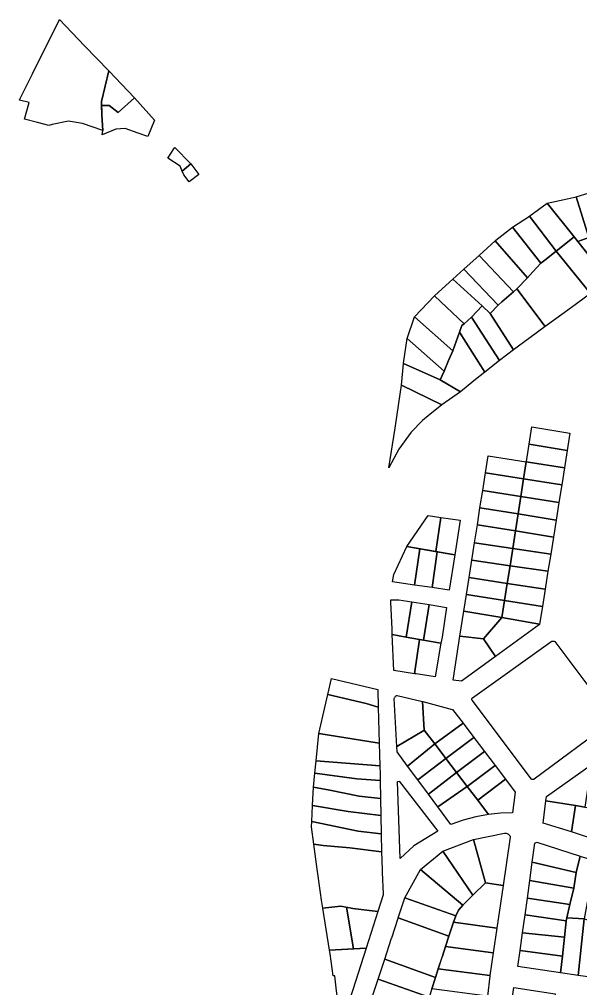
# Model space of a CAD drawing. Header units: millimetres. Extents: x 522658 to 553925, y 7796479 to 7820139.
# Drawn here: x 540712 to 541033, y 7805897 to 7806450 of the extents above; entities that cross this region are included whole.
import ezdxf

# ---------------------------------------------------------------- set-up
doc = ezdxf.new("R2010")
doc.units = ezdxf.units.MM
doc.layers.add('ZONA RESIDENCIAL 2 (ZR_2)', color=2, linetype='Continuous')

msp = doc.modelspace()

# ---------------------------------------------------------------- linework, layer by layer
at = {"layer": 'ZONA RESIDENCIAL 2 (ZR_2)'}
for points in [[(540759.2, 7806395.56), (540759.76, 7806386.51), (540748.25, 7806390.44), (540740.3, 7806391.94), (540730.87, 7806390.01), (540728.96, 7806389.38), (540722.49, 7806391.07), (540715.1, 7806393), (540717.84, 7806402.47), (540712.22, 7806403.94), (540712.5, 7806404.5), (540719.62, 7806418.85), (540735.04, 7806449.95), (540749.43, 7806434.94), (540763.28, 7806420.5), (540759, 7806403.02), (540759.2, 7806395.56)], [(540777.93, 7806405.22), (540768.51, 7806396.87), (540763.48, 7806400.77), (540759.06, 7806400.87), (540759, 7806403.02), (540763.28, 7806420.5), (540777.93, 7806405.22)], [(540789.28, 7806392.48), (540785.54, 7806383.11), (540780.05, 7806385), (540772.58, 7806387.64), (540767.22, 7806387.38), (540759.48, 7806384), (540759.76, 7806386.51), (540759.2, 7806395.56), (540759.06, 7806400.87), (540763.48, 7806400.77), (540768.51, 7806396.87), (540777.93, 7806405.22), (540789.28, 7806392.48)], [(540810.07, 7806367.44), (540805.16, 7806363.35), (540803.95, 7806366.11), (540797, 7806370.7), (540800.43, 7806376.01), (540800.87, 7806376.92), (540809.92, 7806367.63), (540810.07, 7806367.44)], [(540809.12, 7806357.32), (540806.07, 7806361.28), (540805.16, 7806363.35), (540810.07, 7806367.44), (540814.64, 7806361.36), (540809.12, 7806357.32)], [(541037.22, 7806325.44), (541029.96, 7806348.66), (541044.79, 7806353.29), (541051.65, 7806330.82), (541037.22, 7806325.44)], [(541037.22, 7806325.44), (541031, 7806323.1), (541028.79, 7806325.87), (541013.45, 7806345.06), (541023.17, 7806347.11), (541029.96, 7806348.66), (541037.22, 7806325.44)], [(541018.65, 7806317.74), (541003.33, 7806337.67), (541003.59, 7806337.84), (541013.45, 7806345.06), (541028.79, 7806325.87), (541018.65, 7806317.74)], [(541018.65, 7806317.74), (541012.05, 7806312.45), (541009.9, 7806310.79), (540993.65, 7806331.39), (541003.33, 7806337.67), (541018.65, 7806317.74)], [(541002.18, 7806302.43), (540983.82, 7806323.6), (540984.18, 7806323.93), (540993.65, 7806331.39), (541009.9, 7806310.79), (541005.29, 7806305.84), (541002.18, 7806302.43)], [(541059.83, 7806310.1), (541050.1, 7806302.29), (541048.56, 7806301.14), (541031, 7806323.1), (541037.22, 7806325.44), (541051.65, 7806330.82), (541053.2, 7806331.19), (541059.14, 7806313.84), (541059.83, 7806310.1)], [(541038.26, 7806293.43), (541018.65, 7806317.74), (541028.79, 7806325.87), (541031, 7806323.1), (541048.56, 7806301.14), (541038.26, 7806293.43)], [(540994.24, 7806294.55), (540974.57, 7806315.19), (540983.82, 7806323.6), (541002.18, 7806302.43), (540996.19, 7806296.24), (540994.24, 7806294.55)], [(540994.24, 7806294.55), (540987.63, 7806288.82), (540985.54, 7806286.79), (540965.98, 7806307.38), (540974.57, 7806315.19), (540994.24, 7806294.55)], [(541023.17, 7806282.46), (541012.39, 7806274.63), (540996.19, 7806296.24), (541002.18, 7806302.43), (541005.29, 7806305.84), (541009.9, 7806310.79), (541012.05, 7806312.45), (541018.65, 7806317.74), (541038.26, 7806293.43), (541030.26, 7806287.61), (541023.17, 7806282.46)], [(540985.54, 7806286.79), (540981.02, 7806282.06), (540976.32, 7806286.38), (540959.68, 7806301.66), (540965.98, 7806307.38), (540985.54, 7806286.79)], [(540976.32, 7806286.38), (540970.34, 7806279.91), (540966.01, 7806276.25), (540949.22, 7806292.13), (540949.36, 7806292.28), (540959.68, 7806301.66), (540976.32, 7806286.38)], [(540966.01, 7806276.25), (540964.81, 7806275.25), (540963.51, 7806271.45), (540959.7, 7806260.74), (540937.71, 7806280.11), (540949.22, 7806292.13), (540966.01, 7806276.25)], [(541003.48, 7806268.15), (540994.21, 7806261.41), (540981.02, 7806282.06), (540985.54, 7806286.79), (540987.63, 7806288.82), (540994.24, 7806294.55), (540996.19, 7806296.24), (541012.39, 7806274.63), (541003.48, 7806268.15)], [(540986.29, 7806255.21), (540970.34, 7806279.91), (540976.32, 7806286.38), (540981.02, 7806282.06), (540994.21, 7806261.41), (540986.29, 7806255.21)], [(540959.7, 7806260.74), (540957.24, 7806255.17), (540954.59, 7806249.16), (540933.48, 7806267.91), (540937.71, 7806280.11), (540959.7, 7806260.74)], [(540986.29, 7806255.21), (540977.94, 7806248.66), (540963.51, 7806271.45), (540964.81, 7806275.25), (540966.01, 7806276.25), (540970.34, 7806279.91), (540986.29, 7806255.21)], [(540971.52, 7806243.62), (540963.92, 7806237.47), (540952.44, 7806244.29), (540954.59, 7806249.16), (540957.24, 7806255.17), (540959.7, 7806260.74), (540963.51, 7806271.45), (540977.94, 7806248.66), (540971.52, 7806243.62)], [(540954.59, 7806249.16), (540952.44, 7806244.29), (540931.45, 7806253.54), (540931.47, 7806253.76), (540933.48, 7806267.91), (540954.59, 7806249.16)], [(540953.4, 7806229.93), (540930.41, 7806241.16), (540931.45, 7806253.54), (540952.44, 7806244.29), (540963.92, 7806237.47), (540953.4, 7806229.93)], [(540928.81, 7806204.64), (540923.12, 7806194.08), (540926.62, 7806216.66), (540928.82, 7806230.88), (540930.41, 7806241.16), (540953.4, 7806229.93), (540945.63, 7806223.64), (540942.3, 7806220.96), (540935.79, 7806214.37), (540928.81, 7806204.64)], [(541026.47, 7806213.88), (541024.88, 7806203.9), (541003.1, 7806207.43), (541004.65, 7806217.34), (541026.47, 7806213.88)], [(541024.88, 7806203.9), (541023.31, 7806194.02), (541001.55, 7806197.45), (541001.58, 7806197.66), (541003.1, 7806207.43), (541024.88, 7806203.9)], [(541001.55, 7806197.45), (541000.01, 7806187.69), (540978.22, 7806191.09), (540978.23, 7806191.18), (540979.8, 7806200.87), (541001.55, 7806197.45)], [(541023.31, 7806194.02), (541021.76, 7806184.3), (541000.01, 7806187.69), (541001.55, 7806197.45), (541023.31, 7806194.02)], [(541000.01, 7806187.69), (540998.43, 7806177.63), (540976.66, 7806181.07), (540978.22, 7806191.09), (541000.01, 7806187.69)], [(541021.76, 7806184.3), (541020.16, 7806174.2), (540998.43, 7806177.63), (541000.01, 7806187.69), (541021.76, 7806184.3)], [(540998.43, 7806177.63), (540996.88, 7806167.74), (540975.12, 7806171.2), (540976.66, 7806181.07), (540998.43, 7806177.63)], [(541020.16, 7806174.2), (541018.57, 7806164.23), (540996.88, 7806167.74), (540998.43, 7806177.63), (541020.16, 7806174.2)], [(540996.87, 7806167.71), (540995.35, 7806157.98), (540973.61, 7806161.49), (540975.12, 7806171.2), (540996.87, 7806167.71)], [(540952.85, 7806165.71), (540949.88, 7806146.26), (540933.28, 7806149.1), (540945.58, 7806166.76), (540952.85, 7806165.71)], [(540949.88, 7806146.26), (540952.85, 7806165.71), (540963.77, 7806164.14), (540960.69, 7806144.41), (540949.88, 7806146.26)], [(541018.57, 7806164.23), (541017.02, 7806154.47), (540995.35, 7806157.98), (540996.87, 7806167.71), (541018.57, 7806164.23)], [(540995.35, 7806157.98), (540993.79, 7806148.01), (540972.02, 7806151.29), (540973.61, 7806161.49), (540995.35, 7806157.98)], [(541017.02, 7806154.47), (541015.48, 7806144.75), (540993.79, 7806148.01), (540995.35, 7806157.98), (541017.02, 7806154.47)], [(540940.73, 7806147.82), (540937.73, 7806127.09), (540925.13, 7806128.93), (540926, 7806133.09), (540933.28, 7806149.1), (540940.73, 7806147.82)], [(540937.73, 7806127.09), (540940.73, 7806147.82), (540950.73, 7806146.11), (540947.77, 7806125.63), (540937.73, 7806127.09)], [(540993.79, 7806148.01), (540992.25, 7806138.14), (540970.48, 7806141.36), (540972.02, 7806151.29), (540993.79, 7806148.01)], [(541015.48, 7806144.75), (541013.92, 7806134.94), (540992.25, 7806138.14), (540993.79, 7806148.01), (541015.48, 7806144.75)], [(540947.77, 7806125.63), (540950.73, 7806146.11), (540960.69, 7806144.41), (540957.53, 7806124.2), (540947.77, 7806125.63)], [(540992.25, 7806138.14), (540990.68, 7806128.07), (540968.93, 7806131.42), (540970.48, 7806141.36), (540992.25, 7806138.14)], [(541013.92, 7806134.94), (541012.3, 7806124.73), (540990.68, 7806128.07), (540992.25, 7806138.14), (541013.92, 7806134.94)], [(540990.68, 7806128.07), (540989.14, 7806118.24), (540967.41, 7806121.66), (540968.93, 7806131.42), (540990.68, 7806128.07)], [(541012.3, 7806124.73), (541010.73, 7806114.83), (540989.14, 7806118.24), (540990.68, 7806128.07), (541012.3, 7806124.73)], [(540989.14, 7806118.24), (540987.62, 7806108.5), (540965.95, 7806112.29), (540967.41, 7806121.66), (540989.14, 7806118.24)], [(540924.21, 7806118.63), (540928.72, 7806118.73), (540936.17, 7806117.55), (540933.03, 7806097.37), (540925.03, 7806098.79), (540924.9, 7806101.98), (540924.27, 7806117.42), (540924.21, 7806118.63)], [(540946.07, 7806115.97), (540942.9, 7806095.62), (540940.58, 7806096.03), (540933.03, 7806097.37), (540936.17, 7806117.55), (540946.07, 7806115.97)], [(540942.9, 7806095.62), (540946.07, 7806115.97), (540956.09, 7806114.38), (540953.44, 7806097.34), (540952.84, 7806093.86), (540942.9, 7806095.62)], [(541010.73, 7806114.83), (541009.14, 7806104.85), (540987.62, 7806108.5), (540989.14, 7806118.24), (541010.73, 7806114.83)], [(540987.62, 7806108.5), (540977.1, 7806096.33), (540963.71, 7806097.9), (540965.95, 7806112.29), (540987.62, 7806108.5)], [(540984, 7806086.37), (540977.1, 7806096.33), (540987.62, 7806108.5), (541009.14, 7806104.85), (541009.11, 7806104.66), (540984, 7806086.37)], [(540940.58, 7806096.03), (540937.81, 7806076.52), (540925.86, 7806078.43), (540925.03, 7806098.79), (540933.03, 7806097.37), (540940.58, 7806096.03)], [(540977.1, 7806096.33), (540984, 7806086.37), (540964.6, 7806072.25), (540959.8, 7806072.81), (540963.71, 7806097.9), (540977.1, 7806096.33)], [(540937.81, 7806076.52), (540940.58, 7806096.03), (540942.9, 7806095.62), (540952.84, 7806093.86), (540949.53, 7806074.66), (540938.71, 7806076.38), (540937.81, 7806076.52)], [(540917.02, 7806057.5), (540910.06, 7806059.41), (540888.23, 7806064.63), (540890.36, 7806073.8), (540916.74, 7806067.48), (540917.02, 7806057.5)], [(540917.02, 7806057.5), (540917.6, 7806036.8), (540883.05, 7806042.29), (540888.23, 7806064.63), (540910.06, 7806059.41), (540917.02, 7806057.5)], [(540942.34, 7806060.59), (540943.32, 7806044.31), (540943.04, 7806044.11), (540927.64, 7806034.89), (540926.22, 7806062.33), (540926.33, 7806062.69), (540926.49, 7806063.02), (540926.7, 7806063.33), (540926.95, 7806063.6), (540927.24, 7806063.84), (540927.56, 7806064.02), (540927.91, 7806064.16), (540942.34, 7806060.59)], [(540965.45, 7806048.24), (540949.39, 7806036.47), (540943.32, 7806044.31), (540942.34, 7806060.59), (540942.47, 7806060.56), (540959.27, 7806056.12), (540959.52, 7806056.06), (540965.45, 7806048.24)], [(540949.39, 7806036.47), (540965.45, 7806048.24), (540971.58, 7806040.15), (540955.7, 7806028.16), (540949.49, 7806036.34), (540949.39, 7806036.47)], [(540917.95, 7806024), (540881.59, 7806026.84), (540883.05, 7806042.29), (540917.6, 7806036.8), (540917.95, 7806024)], [(540949.39, 7806036.47), (540933.83, 7806023.74), (540927.79, 7806031.89), (540927.64, 7806034.89), (540943.04, 7806044.11), (540943.32, 7806044.31), (540949.39, 7806036.47)], [(540933.83, 7806023.74), (540949.39, 7806036.47), (540949.49, 7806036.34), (540955.7, 7806028.16), (540939.57, 7806015.99), (540933.83, 7806023.74)], [(540977.66, 7806032.13), (540961.77, 7806020.17), (540955.7, 7806028.16), (540971.58, 7806040.15), (540977.66, 7806032.13)], [(540983.69, 7806024.18), (540967.85, 7806012.17), (540961.77, 7806020.17), (540977.66, 7806032.13), (540983.69, 7806024.18)], [(540918.16, 7806015.58), (540904.79, 7806016.57), (540880.91, 7806019.71), (540881.59, 7806026.84), (540917.95, 7806024), (540918.09, 7806019.06), (540918.16, 7806015.58)], [(540961.77, 7806020.17), (540945.71, 7806007.71), (540939.57, 7806015.99), (540955.7, 7806028.16), (540961.77, 7806020.17)], [(540967.85, 7806012.17), (540951.09, 7806000.44), (540945.71, 7806007.71), (540961.77, 7806020.17), (540967.85, 7806012.17)], [(540989.61, 7806016.37), (540973.84, 7806004.29), (540967.85, 7806012.17), (540983.69, 7806024.18), (540989.61, 7806016.37)], [(541037.87, 7806020.19), (541036.4, 7806010.45), (541034.87, 7806000.34), (541029.55, 7806001.22), (541012.79, 7806003.99), (541013.1, 7806006.46), (541038.53, 7806024.55), (541037.87, 7806020.19)], [(540918.16, 7806015.58), (540918.37, 7806005.36), (540906.15, 7806006.64), (540889.33, 7806009.97), (540880.16, 7806011.81), (540880.91, 7806019.71), (540904.79, 7806016.57), (540918.16, 7806015.58)], [(540927.97, 7806014.98), (540928.9, 7806015.18), (540950.99, 7805986.67), (540937.43, 7805978.33), (540929.56, 7805971.06), (540927.97, 7806014.98)], [(540980.02, 7805996.14), (540973.84, 7806004.29), (540989.61, 7806016.37), (540995.25, 7806008.93), (540993.68, 7805997.17), (540986.83, 7805996.89), (540980.02, 7805996.14)], [(540918.57, 7805995.61), (540899.95, 7805997.78), (540879.6, 7806001.36), (540880.16, 7806011.81), (540889.33, 7806009.97), (540906.15, 7806006.64), (540918.37, 7806005.36), (540918.57, 7805995.61)], [(540973.84, 7806004.29), (540980.02, 7805996.14), (540972.69, 7805994.8), (540965.49, 7805992.92), (540958.44, 7805990.52), (540951.09, 7806000.44), (540967.85, 7806012.17), (540973.84, 7806004.29)], [(541029.55, 7806001.22), (541027.32, 7805986.18), (541011.18, 7805991.28), (541012.79, 7806003.99), (541029.55, 7806001.22)], [(540918.57, 7805995.61), (540918.79, 7805985.05), (540905.52, 7805986.71), (540879.1, 7805992.19), (540879.6, 7806001.36), (540899.95, 7805997.78), (540918.57, 7805995.61)], [(541042.39, 7805999.1), (541040.12, 7805982.14), (541032.49, 7805984.55), (541027.32, 7805986.18), (541029.55, 7806001.22), (541034.87, 7806000.34), (541042.39, 7805999.1)], [(540919, 7805974.88), (540900.78, 7805977.11), (540885.54, 7805978.38), (540880.36, 7805979.19), (540878.93, 7805989.07), (540879.1, 7805992.19), (540905.52, 7805986.71), (540918.79, 7805985.05), (540919, 7805974.88)], [(540953.89, 7805975.17), (540971.4, 7805981.88), (540978.3, 7805957.21), (540971.12, 7805950.09), (540953.89, 7805975.17)], [(540988.37, 7805955.6), (540978.3, 7805957.21), (540971.4, 7805981.88), (540989.2, 7805985.44), (540989.67, 7805985.46), (540990.14, 7805985.41), (540990.59, 7805985.29), (540991.02, 7805985.09), (540991.41, 7805984.83), (540991.76, 7805984.51), (540992.05, 7805984.14), (540992.28, 7805983.73), (540992.44, 7805983.29), (540988.37, 7805955.6)], [(540919.91, 7805950.23), (540916.9, 7805940.88), (540902.46, 7805942.58), (540895.63, 7805943.79), (540885.34, 7805942.67), (540884.6, 7805947.2), (540884.03, 7805951.52), (540882.25, 7805964.92), (540880.36, 7805979.19), (540885.54, 7805978.38), (540900.78, 7805977.11), (540919, 7805974.88), (540919.22, 7805964.58), (540919.29, 7805963.08), (540919.88, 7805950.88), (540919.91, 7805950.23)], [(541029.95, 7805963.07), (541004.98, 7805968.99), (541006.47, 7805979.83), (541007.59, 7805980.36), (541032.35, 7805972.34), (541029.95, 7805963.07)], [(540941.22, 7805964.85), (540953.89, 7805975.17), (540971.12, 7805950.09), (540965.38, 7805944.39), (540941.22, 7805964.85)], [(541040.68, 7805969.64), (541034.63, 7805936.55), (541024.75, 7805937.18), (541026.49, 7805944.7), (541028.68, 7805954.18), (541029.95, 7805963.07), (541032.35, 7805972.34), (541040.68, 7805969.64)], [(540965.38, 7805944.39), (540962.84, 7805941.59), (540961.35, 7805938.29), (540932.2, 7805948.52), (540941.22, 7805964.85), (540965.38, 7805944.39)], [(541029.95, 7805963.07), (541028.68, 7805954.18), (541003.52, 7805958.39), (541004.98, 7805968.99), (541029.95, 7805963.07)], [(540961.35, 7805938.29), (540962.84, 7805941.59), (540965.38, 7805944.39), (540971.12, 7805950.09), (540978.3, 7805957.21), (540988.37, 7805955.6), (540984.8, 7805931.31), (540960.07, 7805934.61), (540961.35, 7805938.29)], [(541028.68, 7805954.18), (541026.49, 7805944.7), (541002.15, 7805948.49), (541003.52, 7805958.39), (541028.68, 7805954.18)], [(540957.35, 7805926.79), (540928.51, 7805937.24), (540932.2, 7805948.52), (540961.35, 7805938.29), (540960.07, 7805934.61), (540957.35, 7805926.79)], [(541026.49, 7805944.7), (541024.75, 7805937.18), (541024.35, 7805935.43), (541000.83, 7805938.88), (541002.15, 7805948.49), (541026.49, 7805944.7)], [(540899, 7805943.19), (540902.87, 7805919.43), (540889.24, 7805918.76), (540885.34, 7805942.67), (540895.63, 7805943.79), (540899, 7805943.19)], [(540902.87, 7805919.43), (540899, 7805943.19), (540902.46, 7805942.58), (540916.9, 7805940.88), (540910.12, 7805919.79), (540902.87, 7805919.43)], [(540951.34, 7805908.15), (540949.73, 7805903.16), (540920.75, 7805913.53), (540924.48, 7805924.93), (540924.67, 7805925.51), (540924.73, 7805925.7), (540928.4, 7805936.92), (540928.44, 7805937.04), (540928.51, 7805937.24), (540957.35, 7805926.79), (540957.29, 7805926.63), (540955.41, 7805920.79), (540953.65, 7805915.35), (540953.41, 7805914.58), (540951.34, 7805908.15)], [(541023.31, 7805926.06), (540999.41, 7805928.56), (541000.83, 7805938.88), (541024.35, 7805935.43), (541024.32, 7805935.28), (541023.31, 7805926.06)], [(541034.63, 7805936.55), (541031.24, 7805904.35), (541021.11, 7805905.86), (541022.13, 7805915.23), (541023.31, 7805926.06), (541024.32, 7805935.28), (541024.35, 7805935.43), (541024.75, 7805937.18), (541034.63, 7805936.55)], [(540984.8, 7805931.31), (540982.72, 7805917.15), (540955.41, 7805920.79), (540957.29, 7805926.63), (540957.35, 7805926.79), (540960.07, 7805934.61), (540984.8, 7805931.31)], [(541044.61, 7805933.78), (541041, 7805902.9), (541031.24, 7805904.35), (541034.63, 7805936.55), (541044.61, 7805933.78)], [(541022.13, 7805915.23), (540998.02, 7805918.45), (540999.41, 7805928.56), (541023.31, 7805926.06), (541022.13, 7805915.23)], [(540982.72, 7805917.15), (540980.81, 7805904.23), (540951.34, 7805908.15), (540953.66, 7805915.37), (540955.41, 7805920.79), (540982.72, 7805917.15)], [(540910.12, 7805919.79), (540902.46, 7805895.99), (540899.49, 7805886.76), (540898.29, 7805885.61), (540896.31, 7805885.41), (540894.52, 7805886.24), (540893.31, 7805895.54), (540892.22, 7805903.98), (540891.39, 7805903.98), (540889.6, 7805916.56), (540889.24, 7805918.76), (540910.12, 7805919.79)], [(541022.13, 7805915.23), (541021.11, 7805905.86), (540996.78, 7805909.49), (540998.02, 7805918.45), (541022.13, 7805915.23)], [(540949.73, 7805903.16), (540947.64, 7805896.66), (540946.12, 7805891.94), (540917.06, 7805902.26), (540920.75, 7805913.53), (540949.73, 7805903.16)], [(540980.81, 7805904.23), (540980.75, 7805903.79), (540979.39, 7805892.44), (540947.64, 7805896.66), (540949.73, 7805903.16), (540951.34, 7805908.15), (540980.81, 7805904.23)], [(540940.16, 7805873.44), (540939.14, 7805870.27), (540928.02, 7805873.72), (540931.66, 7805885.02), (540913.29, 7805890.72), (540917.06, 7805902.26), (540946.12, 7805891.94), (540943.9, 7805885.05), (540942.78, 7805881.57), (540940.16, 7805873.44)], [(541017.77, 7805883.71), (540992.91, 7805886.75), (540994.42, 7805897.51), (541018.11, 7805893.76), (541017.77, 7805883.71)]]:
    msp.add_lwpolyline(points, close=True, dxfattribs=at)
msp.add_lwpolyline([(541050.67, 7806049.39), (541005.98, 7806016.29), (541005.81, 7806016.18), (541005.62, 7806016.11), (541005.42, 7806016.06), (541005.22, 7806016.05), (541005.02, 7806016.07), (541004.82, 7806016.13), (541004.64, 7806016.21), (541004.47, 7806016.33), (540970.7, 7806061.41), (540970.61, 7806061.52), (540970.53, 7806061.65), (540970.48, 7806061.79), (540970.45, 7806061.93), (540970.45, 7806062.08), (540970.47, 7806062.23), (540970.51, 7806062.37), (540970.58, 7806062.5), (540970.67, 7806062.62), (540970.78, 7806062.72), (540970.9, 7806062.8), (540970.9, 7806062.8), (541015.62, 7806094.67), (541015.9, 7806094.85), (541016.2, 7806094.99), (541016.52, 7806095.07), (541016.85, 7806095.11), (541017.18, 7806095.08), (541017.5, 7806095), (541017.81, 7806094.87), (541050.97, 7806050.81)], dxfattribs=at)

doc.saveas('drawing.dxf')
